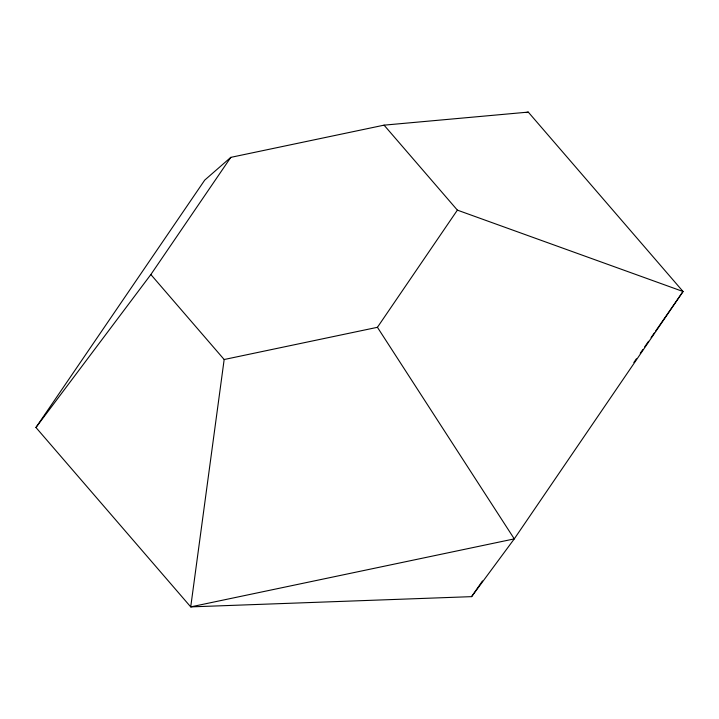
<?xml version="1.0" encoding="UTF-8"?>
<svg xmlns="http://www.w3.org/2000/svg" width="719" height="719" viewBox="0 0 719 719"><rect width="100%" height="100%" fill="white"/><g stroke="black" fill="none" stroke-linecap="round" stroke-linejoin="round"><path stroke-width="1.08" d="M230.799 157.362L150.855 274.541L224.166 359.518L190.724 606.89L471.601 596.644L514.274 538.891L683.05 291.51L528.276 112.11L384.063 125.151L230.799 157.362L204.726 180.11L35.95 427.49L190.724 606.89L514.274 538.891L377.43 327.307L457.374 210.128L384.063 125.151M471.601 596.644L482.458 580.97M633.861 362.493L636.414 358.808M640.252 353.272L642.804 349.587M644.718 346.819L648.556 341.291M651.108 337.597L654.299 332.996M655.584 331.144L683.05 291.51L457.374 210.128M35.95 427.49L150.855 274.541M526.083 112.577L528.276 112.11M224.166 359.518L377.43 327.307"/></g></svg>
